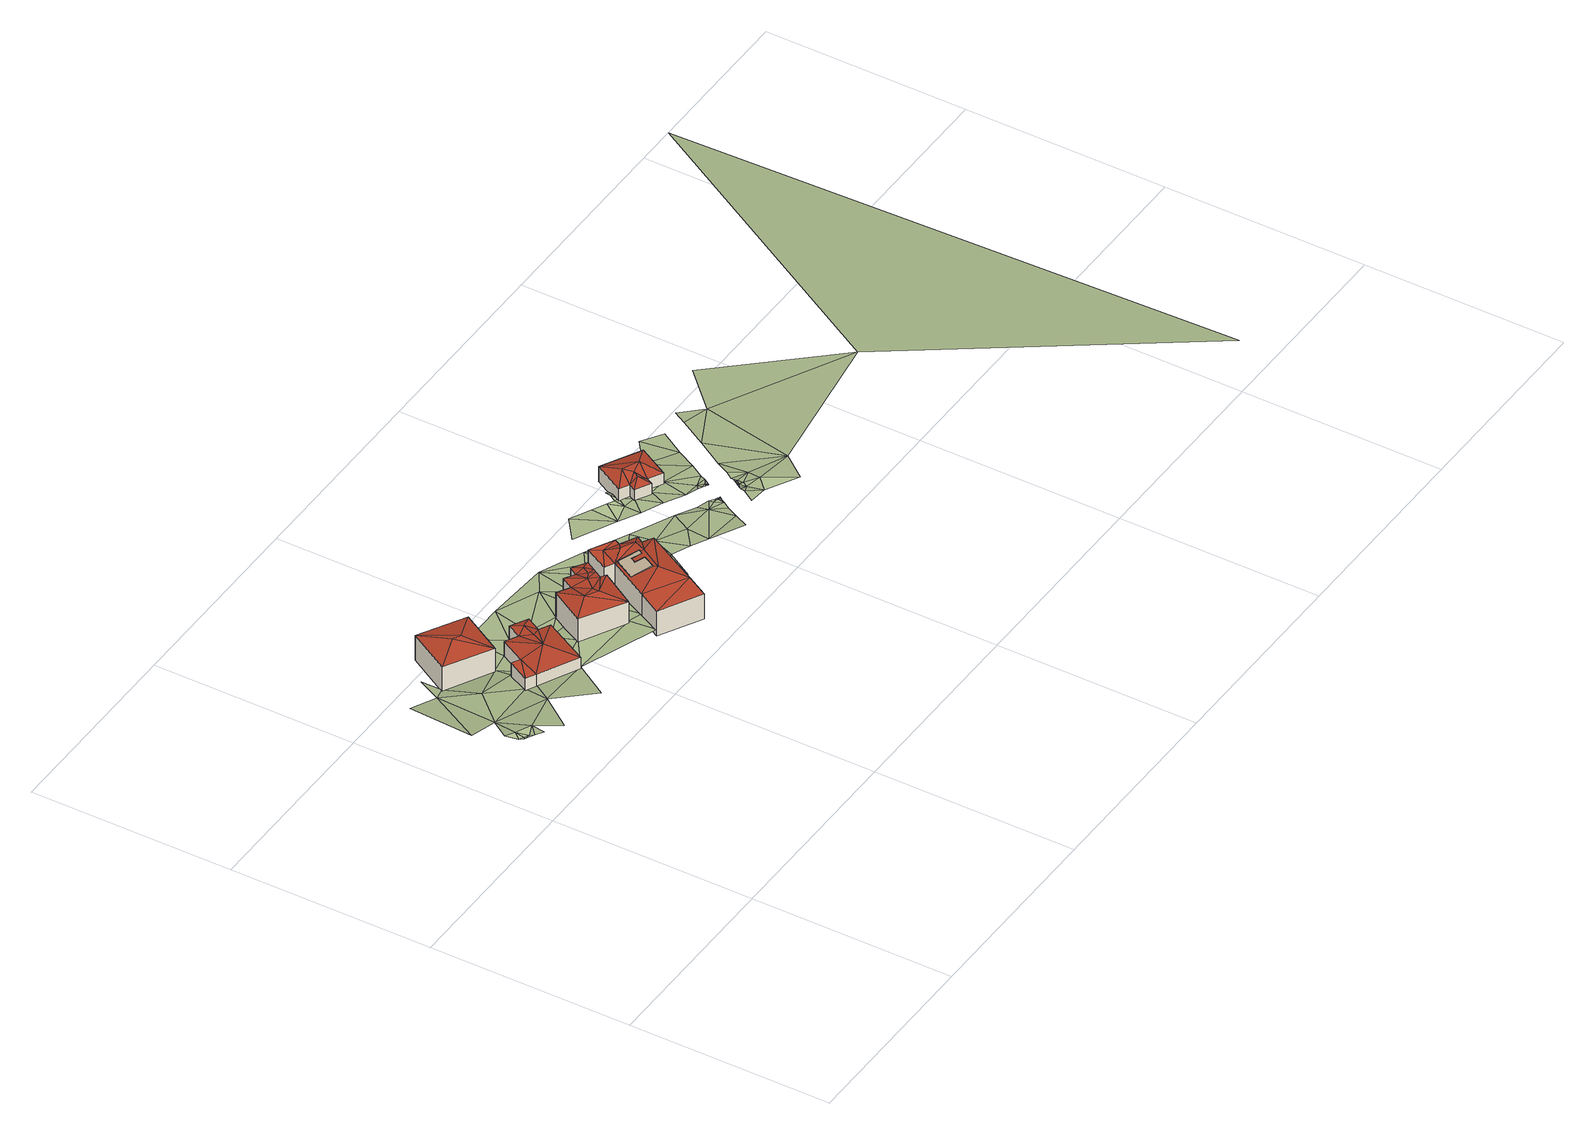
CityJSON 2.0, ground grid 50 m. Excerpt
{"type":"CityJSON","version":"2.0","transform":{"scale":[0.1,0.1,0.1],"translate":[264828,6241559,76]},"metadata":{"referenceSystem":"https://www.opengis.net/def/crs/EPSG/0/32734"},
"CityObjects":{
"building1":{"type":"Building","attributes":{"address":"82 Ritchie Street University Estate Cape Town","building":"house","building:levels":2,"building_height":6.9,"roof_height":93.7,"ground_height":86.2,"plus_code":"4FRW3F64+68V"},"geometry":[{"type":"Solid","lod":"2","boundaries":[[[[0,1,2]],[[3,4,5]],[[0,2,4]],[[0,4,3]],[[1,5,2]],[[2,5,4]],[[6,7,0,3]],[[7,8,1,0]],[[8,9,5,1]],[[9,6,3,5]],[[9,8,7,6]]]],"semantics":{"surfaces":[{"type":"RoofSurface"},{"type":"WallSurface"},{"type":"GroundSurface"}],"values":[[0,0,0,0,0,0,1,1,1,1,2]]}}]},
"building2":{"type":"Building","attributes":{"address":"84 Ritchie Street University Estate Cape Town","building":"house","building:levels":1,"building_height":4.1,"roof_height":92.7,"ground_height":87.6,"plus_code":"4FRW3F64+58Q"},"geometry":[{"type":"Solid","lod":"2","boundaries":[[[[10,11,12]],[[12,11,13]],[[13,14,15]],[[16,12,15]],[[15,12,13]],[[17,15,14]],[[18,19,20]],[[19,21,22]],[[19,22,20]],[[18,23,19]],[[19,23,21]],[[16,15,23]],[[23,15,21]],[[17,22,15]],[[15,22,21]],[[24,25,22,17]],[[25,26,20,22]],[[26,27,18,20]],[[27,28,23,18]],[[28,29,16,23]],[[29,30,12,16]],[[30,31,10,12]],[[31,32,11,10]],[[32,33,13,11]],[[33,34,14,13]],[[34,24,17,14]],[[34,33,32,31,30,29,28,27,26,25,24]]]],"semantics":{"surfaces":[{"type":"RoofSurface"},{"type":"WallSurface"},{"type":"GroundSurface"}],"values":[[0,0,0,0,0,0,0,0,0,0,0,0,0,0,0,1,1,1,1,1,1,1,1,1,1,1,2]]}}]},
"building3":{"type":"Building","attributes":{"address":"86 Ritchie Street University Estate Cape Town","building":"house","building:levels":2,"building_height":6.9,"roof_height":96.5,"ground_height":89,"plus_code":"4FRW3F64+5CF"},"geometry":[{"type":"Solid","lod":"2","boundaries":[[[[35,36,37]],[[37,36,38]],[[39,40,41]],[[40,42,43]],[[40,43,41]],[[39,44,40]],[[40,44,42]],[[45,38,36]],[[37,46,35]],[[47,48,49]],[[50,49,51]],[[51,49,52]],[[52,49,48]],[[46,37,48]],[[51,52,38]],[[51,38,45]],[[38,52,37]],[[37,52,48]],[[47,49,44]],[[44,49,42]],[[43,42,50]],[[50,42,49]],[[53,54,39,41]],[[54,55,44,39]],[[55,56,47,44]],[[56,57,48,47]],[[57,58,46,48]],[[58,59,35,46]],[[59,60,36,35]],[[60,61,45,36]],[[61,62,51,45]],[[62,63,50,51]],[[63,64,43,50]],[[64,53,41,43]],[[64,63,62,61,60,59,58,57,56,55,54,53]]]],"semantics":{"surfaces":[{"type":"RoofSurface"},{"type":"WallSurface"},{"type":"GroundSurface"}],"values":[[0,0,0,0,0,0,0,0,0,0,0,0,0,0,0,0,0,0,0,0,0,0,1,1,1,1,1,1,1,1,1,1,1,1,2]]}}]},
"building4":{"type":"Building","attributes":{"address":"88 Ritchie Street University Estate Cape Town","building":"house","building:levels":2,"building_height":6.9,"roof_height":97.4,"ground_height":89.5,"plus_code":"4FRW3F64+5F4"},"children":["building4-1"],"geometry":[{"type":"Solid","lod":"2","boundaries":[[[[65,66,67]],[[65,67,68]],[[68,67,69]],[[70,67,66]],[[70,71,67]],[[67,71,69]],[[72,69,73]],[[73,69,71]],[[74,75,76]],[[76,75,77]],[[76,78,74]],[[79,78,80]],[[80,78,76]],[[81,79,80]],[[73,79,81]],[[73,81,72]],[[70,73,71]],[[70,74,78]],[[70,78,79]],[[70,79,73]],[[82,83,81,80]],[[83,84,72,81]],[[84,85,69,72]],[[85,86,68,69]],[[86,87,65,68]],[[87,88,66,65]],[[88,89,70,66]],[[89,90,74,70]],[[90,91,75,74]],[[91,92,77,75]],[[92,93,76,77]],[[93,82,80,76]],[[93,92,91,90,89,88,87,86,85,84,83,82]]]],"semantics":{"surfaces":[{"type":"RoofSurface"},{"type":"WallSurface"},{"type":"GroundSurface"}],"values":[[0,0,0,0,0,0,0,0,0,0,0,0,0,0,0,0,0,0,0,0,1,1,1,1,1,1,1,1,1,1,1,1,2]]}}]},
"building4-1":{"type":"BuildingInstallation","parents":["building4"],"geometry":[{"type":"Solid","lod":"2","boundaries":[[[[94,95,96,97]],[[95,98,99,96]],[[98,100,101,99]],[[100,102,103,101]],[[102,104,105,103]],[[104,106,107,105]],[[106,108,109,107]],[[108,94,97,109]],[[97,96,99,101,103,105,107,109]],[[108,106,104,102,100,98,95,94]]]]}]},
"building5":{"type":"Building","attributes":{"address":"105 Ritchie Street University Estate Cape Town","building":"house","building:levels":1,"building_height":4.1,"roof_height":92.9,"ground_height":87.7,"plus_code":"4FRW3F64+6JM"},"geometry":[{"type":"Solid","lod":"2","boundaries":[[[[110,111,112]],[[110,112,113]],[[110,113,114]],[[113,115,114]],[[116,117,118]],[[111,119,112]],[[112,119,120]],[[112,120,113]],[[113,120,121]],[[113,121,115]],[[119,118,117]],[[119,117,120]],[[120,117,121]],[[121,117,116]],[[122,123,110,114]],[[123,124,111,110]],[[124,125,119,111]],[[125,126,118,119]],[[126,127,116,118]],[[127,128,121,116]],[[128,129,115,121]],[[129,122,114,115]],[[129,128,127,126,125,124,123,122]]]],"semantics":{"surfaces":[{"type":"RoofSurface"},{"type":"WallSurface"},{"type":"GroundSurface"}],"values":[[0,0,0,0,0,0,0,0,0,0,0,0,0,0,1,1,1,1,1,1,1,1,2]]}}]},
"terrain1":{"type":"TINRelief","geometry":[{"type":"CompositeSurface","lod":"1","boundaries":[[[130,131,132]],[[130,132,133]],[[134,135,131]],[[131,130,134]],[[130,133,136]],[[137,136,133]],[[136,134,130]],[[138,135,134]],[[139,134,136]],[[136,137,139]],[[139,137,140]],[[139,138,134]],[[141,142,138]],[[142,141,143]],[[139,144,138]],[[145,144,139]],[[141,138,146]],[[138,147,146]],[[138,144,147]],[[146,148,141]],[[148,149,141]],[[150,147,144]],[[148,146,151]],[[146,147,152]],[[151,146,152]],[[153,144,154]],[[153,150,144]],[[155,151,152]],[[151,155,29]],[[29,156,151]],[[153,157,158]],[[159,29,160]],[[156,29,159]],[[161,158,157]],[[153,162,157]],[[161,163,164]],[[159,165,156]],[[157,166,161]],[[162,153,167]],[[165,159,163]],[[161,58,163]],[[58,161,166]],[[58,168,163]],[[163,168,165]],[[169,162,167]],[[58,170,171]],[[162,169,172]],[[168,58,171]],[[171,173,174]],[[172,169,175]],[[171,174,168]],[[176,165,168]],[[177,178,179]],[[172,175,179]],[[180,177,179]],[[181,177,180]],[[179,175,180]],[[181,180,182]],[[174,176,168]],[[87,174,182]],[[87,182,180]],[[87,176,174]],[[176,87,183]],[[184,183,87]],[[184,185,183]],[[186,176,183]],[[187,185,188]],[[189,190,191]],[[183,185,186]],[[187,188,192]],[[190,189,193]],[[193,192,194]],[[185,187,195]],[[186,185,195]],[[192,195,187]],[[196,192,193]],[[196,193,189]],[[192,196,195]],[[197,186,195]],[[198,196,189]],[[196,197,195]],[[199,196,198]],[[199,198,200]],[[201,202,203]],[[204,197,196]],[[196,199,204]],[[201,205,202]],[[206,199,200]],[[207,208,200]],[[201,209,205]],[[200,208,206]],[[204,199,206]],[[201,210,211]],[[211,209,201]],[[210,212,211]],[[209,211,213]],[[204,206,214]],[[215,212,210]],[[213,211,216]],[[208,217,206]],[[212,216,211]],[[216,218,213]],[[206,219,214]],[[218,216,220]],[[217,221,206]],[[212,222,216]],[[219,206,223]],[[221,223,206]],[[220,224,218]],[[212,215,225]],[[224,220,226]],[[219,223,227]],[[221,228,223]],[[225,215,229]],[[228,227,223]],[[221,230,228]],[[231,228,230]],[[232,227,228]],[[228,233,232]],[[233,228,231]],[[231,234,233]],[[232,233,235]],[[234,236,233]],[[233,236,235]],[[236,237,235]],[[225,229,238]],[[238,239,225]],[[229,240,241]],[[242,243,244]],[[229,241,238]],[[240,245,241]],[[246,245,247]],[[245,246,241]],[[247,248,249]],[[246,247,249]],[[249,248,250]],[[243,251,252]],[[249,250,253]],[[243,242,251]],[[254,249,253]],[[246,249,255]],[[255,249,254]],[[246,255,256]],[[246,257,241]],[[252,251,258]],[[259,238,241]],[[256,257,246]],[[260,261,258]],[[260,258,251]],[[262,261,260]],[[259,241,257]],[[262,260,263]],[[263,264,262]],[[264,263,265]],[[266,260,251]],[[263,267,265]],[[263,268,267]],[[260,266,263]],[[267,268,269]],[[270,251,242]],[[269,268,271]],[[263,272,268]],[[266,272,263]],[[272,271,268]],[[273,271,272]],[[270,266,251]],[[274,273,272]],[[259,275,238]],[[274,272,276]],[[270,242,277]],[[266,278,272]],[[275,279,238]],[[272,278,276]],[[270,278,266]],[[276,278,280]],[[281,280,278]],[[279,275,282]],[[270,283,278]],[[283,270,277]],[[281,278,283]],[[282,284,279]],[[285,281,283]],[[284,282,286]],[[283,287,285]],[[288,285,287]],[[287,289,288]],[[283,290,287]],[[290,291,287]],[[292,293,290]]]}]}
},
"vertices":[
[204,970,171],[143,865,171],[221,887,184],[316,906,171],[242,878,184],[255,801,171],[316,906,102],[204,970,102],[143,865,102],[255,801,102],
[247,756,157],[218,702,157],[268,744,157],[242,690,157],[340,638,157],[324,722,170],[301,806,157],[400,750,157],[350,824,157],[359,791,167],[393,801,157],[343,758,167],[373,765,157],[332,789,157],[400,750,116],[373,765,116],[393,801,116],[350,824,116],[332,789,116],[301,806,116],[268,744,116],[247,756,116],[218,702,116],[242,690,116],[340,638,116],
[403,685,199],[509,622,199],[463,704,212],[494,687,212],[542,787,199],[547,758,209],[577,766,199],[537,740,209],[563,742,199],[529,767,199],[562,710,199],[455,771,199],[503,782,199],[485,753,199],[519,731,210],[559,735,199],[549,718,199],[496,704,210],[577,766,130],[542,787,130],[529,767,130],[503,782,130],[485,753,130],[455,771,130],[403,685,130],[509,622,130],[562,710,130],[549,718,130],[559,735,130],[563,742,130],
[608,784,204],[575,724,204],[623,757,204],[666,752,204],[659,738,204],[598,712,204],[636,721,217],[700,717,204],[671,703,217],[541,609,204],[509,551,204],[642,551,204],[611,495,204],[625,619,217],[658,674,217],[716,686,204],[690,700,204],[716,686,135],[690,700,135],[700,717,135],[659,738,135],[666,752,135],[608,784,135],[575,724,135],[598,712,135],[541,609,135],[509,551,135],[611,495,135],[642,551,135],
[575,656,207],[621,630,216],[621,630,218],[575,656,208],[638,660,216],[637,660,217],[616,672,211],[616,672,213],[623,685,211],[623,685,213],[645,672,216],[645,672,217],[651,683,216],[651,683,217],[605,709,206],[605,709,208],
[906,941,158],[864,865,158],[912,887,171],[952,867,171],[1003,888,158],[960,811,158],[917,814,158],[911,846,168],[878,835,158],[888,852,158],[921,862,168],[925,831,158],[1003,888,117],[906,941,117],[864,865,117],[888,852,117],[878,835,117],[917,814,117],[925,831,117],[960,811,117],
[44,600,160],[33,605,160],[40,596,160],[42,595,160],[49,624,160],[27,637,160],[55,593,160],[62,583,161],[71,689,144],[88,607,159],[82,571,161],[109,856,113],[1,704,150],[51,888,111],[197,634,144],[123,546,161],[149,769,135],[218,702,128],[143,865,108],[144,918,106],[242,690,128],[255,801,111],[247,756,123],[340,638,131],[273,546,145],[268,744,122],[316,906,109],[403,685,141],[363,680,131],[350,824,117],[332,789,117],[400,750,124],[509,622,146],[393,801,121],[373,765,124],[418,901,116],[435,737,133],[509,551,153],[515,850,124],[541,609,149],[485,753,136],[503,782,136],[541,676,141],[529,767,134],[542,787,134],[598,712,139],[573,887,122],[559,735,137],[549,718,137],[562,710,137],[575,724,139],[563,742,134],[577,766,135],[637,811,132],[631,771,139],[666,752,140],[670,833,132],[683,735,145],[659,738,139],[744,660,149],[678,616,151],[703,591,151],[700,717,145],[716,686,149],[690,700,145],[726,757,139],[770,715,145],[768,779,137],[783,636,156],[832,673,152],[822,613,158],[797,826,132],[754,923,127],[700,880,127],[865,725,144],[804,896,129],[913,669,152],[897,567,164],[920,604,156],[837,878,130],[846,799,133],[850,841,130],[878,835,134],[855,869,130],[914,698,144],[894,772,138],[864,865,130],[941,637,150],[865,886,130],[938,685,150],[874,882,131],[952,654,150],[888,852,131],[942,674,150],[874,904,123],[917,814,133],[884,900,123],[953,676,150],[953,670,150],[943,745,138],[957,663,150],[960,667,150],[958,674,150],[959,671,150],[961,669,150],[962,671,150],[962,670,150],[963,671,150],[960,811,133],[925,831,133],[968,731,143],[982,742,138],[1031,602,152],[1003,634,154],[985,605,154],[980,725,143],[991,727,143],[986,721,143],[989,720,143],[991,721,143],[992,718,143],[1027,644,146],[1012,648,148],[993,719,143],[994,720,143],[995,722,143],[998,726,143],[1003,734,143],[1017,656,146],[1014,751,138],[1024,661,146],[1021,663,146],[1022,664,146],[1026,665,146],[1024,666,146],[1024,667,146],[1035,657,146],[1025,668,146],[1027,670,146],[1026,671,146],[1061,632,152],[1028,673,146],[1034,671,146],[1029,675,146],[1032,680,146],[1036,785,136],[1038,689,141],[1105,557,155],[1071,667,144],[1003,888,119],[1050,707,141],[1073,743,134],[1073,840,124],[1161,623,146],[1070,940,113],[1120,814,128],[1113,902,120],[1232,869,120],[1167,886,121],[1191,922,115],[1561,693,122],[1338,970,108],[2004,9,138],[2102,1500,2]
]}
